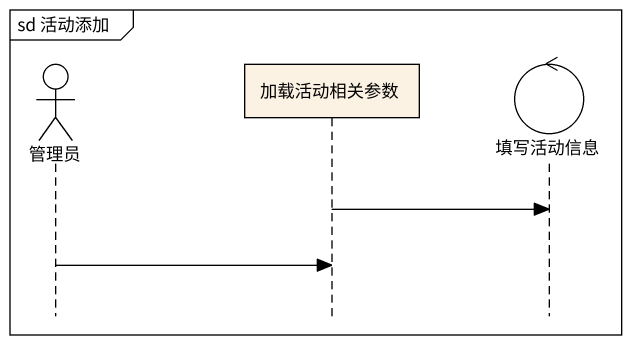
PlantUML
@startuml
mainframe sd 活动添加
hide footbox
actor 管理员
participant 加载活动相关参数
control 填写活动信息

加载活动相关参数 -> 填写活动信息
管理员 -> 加载活动相关参数
@enduml
